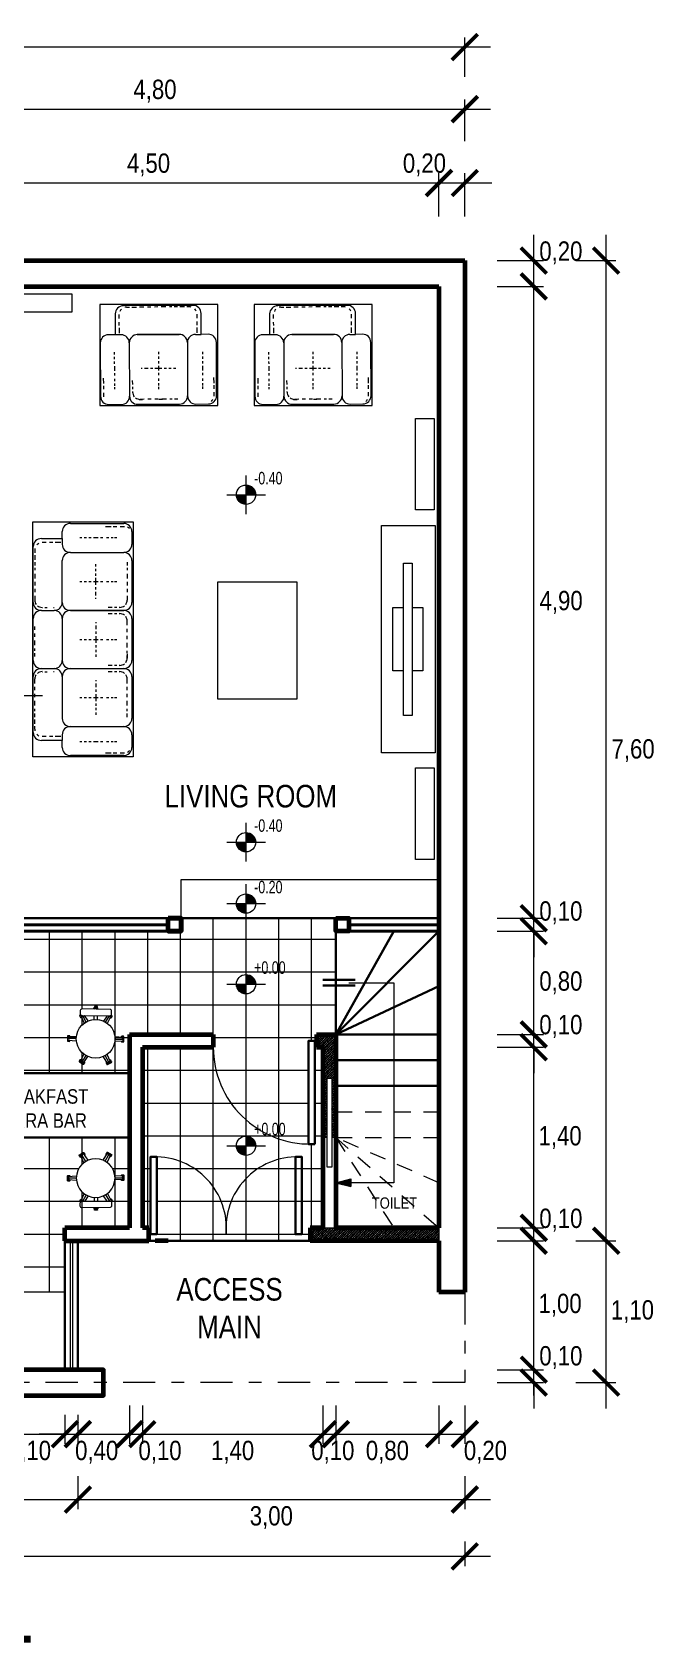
# Model space of a CAD drawing. Header units: millimetres. Extents: x 1119.4 to 1171.3, y 270.1 to 301.5.
# Drawn here: x 1128.98 to 1133.8, y 288.85 to 301.34 of the extents above; entities that cross this region are included whole.
import ezdxf

# ---------------------------------------------------------------- set-up
doc = ezdxf.new("R2010")
doc.units = ezdxf.units.MM
doc.linetypes.add('DASHDOT', pattern=[1, 0.5, -0.25, 0, -0.25])
doc.linetypes.add('TRAZOS2', pattern=[9.525, 6.35, -3.175])
for name, color, linetype, lineweight in [('005', 250, 'Continuous', 5), ('01', 146, 'Continuous', 9), ('02', 196, 'Continuous', 20), ('03', 116, 'Continuous', 30), ('04', 20, 'Continuous', 40), ('06', 192, 'Continuous', 60), ('baldosa', 156, 'Continuous', 9), ('cotas', 86, 'Continuous', 15), ('ejes', 252, 'DASHDOT', 15), ('Muebles_M_V_005', 169, 'Continuous', 5), ('Muebles_M_V_02', 108, 'Continuous', 20), ('seg', 251, 'TRAZOS2', 20)]:
    doc.layers.add(name, color=color, linetype=linetype, lineweight=lineweight)
doc.styles.get("Standard").update_dxf_attribs({"font": 'ARIALN.TTF'})

# ---------------------------------------------------------------- blocks, each defined once
blk = doc.blocks.new('sil')
at = {"layer": 'Muebles_M_V_02', "ltscale": 0.3}
for p, q in [((155.468, 140.651), (155.469, 140.704)), ((155.469, 140.716), (155.469, 140.718)), ((155.227, 140.506), (155.222, 140.506)), ((155.227, 140.502), (155.222, 140.502)), ((155.227, 140.519), (155.227, 140.488)), ((155.237, 140.519), (155.227, 140.519)), ((155.229, 140.517), (155.229, 140.49)), ((155.23, 140.517), (155.229, 140.491)), ((155.237, 140.517), (155.229, 140.517)), ((155.237, 140.517), (155.23, 140.517)), ((155.317, 140.516), (155.286, 140.516)), ((155.337, 140.577), (155.292, 140.605)), ((155.597, 140.574), (155.644, 140.601)), ((155.654, 140.606), (155.656, 140.608)), ((155.236, 140.488), (155.227, 140.488)), ((155.236, 140.49), (155.229, 140.491)), ((155.236, 140.49), (155.229, 140.49)), ((155.317, 140.49), (155.286, 140.49)), ((155.336, 140.427), (155.289, 140.401)), ((155.595, 140.424), (155.641, 140.397)), ((155.651, 140.391), (155.654, 140.39)), ((155.465, 140.351), (155.464, 140.298)), ((155.464, 140.286), (155.464, 140.283))]:
    blk.add_line(p, q, dxfattribs=at)
for points in [[(155.247, 140.382), (155.273, 140.382, 0.414214), (155.285, 140.394), (155.287, 140.612, 0.414214), (155.275, 140.624), (155.25, 140.624, 0.414214), (155.238, 140.613), (155.235, 140.395, 0.414214)], [(155.222, 140.495), (155.222, 140.512, 0.414214), (155.22, 140.515), (155.218, 140.515, 0.414214), (155.216, 140.513), (155.216, 140.495, 0.414214), (155.218, 140.492), (155.219, 140.492, 0.414214)]]:
    blk.add_lwpolyline(points, format="xyb", close=True, dxfattribs=at)
for points in [[(155.302, 140.614), (155.304, 140.617, 0.414214), (155.302, 140.623), (155.293, 140.629, 0.414214), (155.287, 140.627), (155.283, 140.621, 0.414214)], [(155.482, 140.7), (155.486, 140.7, 0.414214), (155.49, 140.704), (155.49, 140.715, 0.414214), (155.486, 140.72), (155.452, 140.72, 0.414214), (155.447, 140.716), (155.447, 140.704, 0.414214), (155.451, 140.7), (155.455, 140.7, 0.414214)], [(155.485, 140.65), (155.482, 140.714, 0.397024), (155.478, 140.718), (155.46, 140.719, 0.397024), (155.456, 140.715), (155.451, 140.65)], [(155.647, 140.587), (155.648, 140.584, 0.414214), (155.654, 140.582), (155.664, 140.587, 0.414214), (155.666, 140.593), (155.649, 140.623, 0.414214), (155.643, 140.625), (155.633, 140.619, 0.414214), (155.631, 140.613), (155.633, 140.61, 0.414214)], [(155.346, 140.592), (155.289, 140.621, 0.344108), (155.284, 140.62)], [(155.287, 140.589), (155.288, 140.591, 0.414214)], [(155.605, 140.559), (155.659, 140.594, 0.397024), (155.66, 140.6), (155.652, 140.615, 0.397024), (155.646, 140.617), (155.588, 140.589)], [(155.28, 140.385), (155.284, 140.379, 0.414214), (155.29, 140.377), (155.3, 140.383, 0.414214), (155.301, 140.388), (155.3, 140.391, 0.414214)], [(155.282, 140.386, 0.344108), (155.287, 140.385), (155.344, 140.413)], [(155.328, 140.442), (155.285, 140.415, 0.397024)], [(155.286, 140.415), (155.285, 140.417, 0.414214)], [(155.586, 140.41), (155.643, 140.381, 0.397024), (155.649, 140.382), (155.658, 140.398, 0.397024), (155.657, 140.403), (155.604, 140.439)], [(155.631, 140.388), (155.629, 140.385, 0.414214), (155.63, 140.379), (155.64, 140.373, 0.414214), (155.646, 140.375), (155.663, 140.404, 0.414214), (155.662, 140.41), (155.652, 140.416, 0.414214), (155.646, 140.414), (155.645, 140.411, 0.414214)], [(155.451, 140.302), (155.447, 140.302, 0.414214), (155.443, 140.298), (155.443, 140.286, 0.414214), (155.447, 140.282), (155.481, 140.282, 0.414214), (155.485, 140.286), (155.486, 140.297, 0.414214), (155.481, 140.302), (155.478, 140.302, 0.414214)], [(155.448, 140.352), (155.451, 140.288, 0.397024), (155.455, 140.284), (155.473, 140.283, 0.397024), (155.477, 140.287), (155.482, 140.351)]]:
    blk.add_lwpolyline(points, format="xyb", dxfattribs=at)
blk.add_lwpolyline([(155.287, 140.591), (155.329, 140.563)], dxfattribs=at)
for centre, radius in [((155.466, 140.501), 0.15), ((155.469, 140.71), 0.00573), ((155.469, 140.71), 0.00384), ((155.649, 140.603), 0.00573), ((155.649, 140.603), 0.00384), ((155.646, 140.394), 0.00573), ((155.646, 140.394), 0.00384), ((155.464, 140.292), 0.00573), ((155.464, 140.292), 0.00384)]:
    blk.add_circle(centre, radius, dxfattribs=at)
for centre, radius, start, end in [((155.287, 140.607), 0.00573, 274.9633, 84.3414), ((155.287, 140.607), 0.00384, 277.7472, 80.9609), ((155.284, 140.398), 0.00573, 274.3667, 83.7448), ((155.284, 140.398), 0.00384, 277.7472, 80.9609)]:
    blk.add_arc(centre, radius, start, end, dxfattribs=at)
blk = doc.blocks.new('NIVELES')
at = {"layer": 'cotas', "linetype": 'Continuous'}
for points in [[(136.904, 184.753), (136.829, 184.753), (136.835, 184.724), (136.851, 184.7), (136.875, 184.684), (136.904, 184.678)], [(136.904, 184.753), (136.979, 184.753), (136.973, 184.782), (136.957, 184.806), (136.932, 184.822), (136.904, 184.828)]]:
    blk.add_hatch(color=256, dxfattribs=at).paths.add_polyline_path(points, flags=0)
for p, q in [((136.904, 184.603), (136.904, 184.903)), ((136.754, 184.753), (137.054, 184.753))]:
    blk.add_line(p, q, dxfattribs=at)
blk.add_circle((136.904, 184.753), 0.075, dxfattribs=at)
blk = doc.blocks.new('_ArchTick')
at = {"color": 0, "linetype": 'ByBlock', "const_width": 0.15}
blk.add_lwpolyline([(-0.5, -0.5), (0.5, 0.5)], dxfattribs=at)

msp = doc.modelspace()

# ---------------------------------------------------------------- hatches: boundary and pattern name
at = {"layer": '005'}
h = msp.add_hatch(dxfattribs=at)
h.set_pattern_fill('ANSI33', color=256, scale=0.0025, style=0)
h.set_pattern_definition([(45, (1131.187768, 292.768354), (-0.01122532, 0.01122532), []), (45, (1131.198993, 292.768354), (-0.01122532, 0.01122532), [0.0079375, -0.00396875])])
h.paths.add_polyline_path([(1131.238, 292.768), (1131.27, 292.768), (1131.27, 293.228), (1131.307, 293.228), (1131.307, 292.768), (1131.338, 292.768), (1131.338, 293.568), (1131.238, 293.568), (1131.188, 293.568), (1131.188, 293.468), (1131.238, 293.468)])
h = msp.add_hatch(dxfattribs=at)
h.set_pattern_fill('ANSI33', color=256, scale=0.0025, style=0)
h.set_pattern_definition([(45, (1053.279086, 212.651806), (-0.0112253202, 0.0112253202), []), (45, (1053.290311, 212.651806), (-0.0112253202, 0.0112253202), [0.0079375, -0.00396875])])
h.paths.add_polyline_path([(1131.338, 292.068), (1131.238, 292.068), (1131.138, 292.068), (1131.138, 291.968), (1132.138, 291.968), (1132.138, 292.068)])
at = {"layer": 'baldosa'}
h = msp.add_hatch(color=256, dxfattribs=at)
h.paths.add_polyline_path([(1131.455, 292.418), (1131.455, 292.448), (1131.338, 292.418)])
h.paths.add_polyline_path([(1131.338, 292.418), (1131.455, 292.389), (1131.455, 292.418)])

# ---------------------------------------------------------------- linework, layer by layer
at = {"layer": '005'}
for p, q in [((1131.238, 292.068), (1131.338, 292.068)), ((1132.138, 292.068), (1132.138, 291.968))]:
    msp.add_line(p, q, dxfattribs=at)
at = {"layer": '01'}
for p, q in [((1129.278, 291.968), (1129.278, 290.968)), ((1129.298, 290.968), (1129.298, 291.968))]:
    msp.add_line(p, q, dxfattribs=at)
for centre, radius, start, end in [((1131.138, 293.468), 0.75, 179.992, 270.955), ((1129.938, 292.066), 0.552, 355.0074, 91.2973), ((1131.038, 292.066), 0.552, 88.7027, 184.9926)]:
    msp.add_arc(centre, radius, start, end, dxfattribs=at)
at = {"layer": '02'}
for p, q in [((1130.138, 294.468), (1130.138, 294.768)), ((1130.15, 294.768), (1132.138, 294.768)), ((1131.27, 292.768), (1131.238, 292.768)), ((1131.338, 292.768), (1131.307, 292.768))]:
    msp.add_line(p, q, dxfattribs=at)
for points in [[(1128.581, 299.311), (1129.291, 299.311), (1129.291, 299.168), (1128.581, 299.168)], [(1131.956, 297.635), (1131.956, 298.345), (1132.1, 298.345), (1132.1, 297.635)], [(1131.956, 294.924), (1131.956, 295.634), (1132.1, 295.634), (1132.1, 294.924)], [(1130.138, 294.768), (1132.138, 294.768), (1132.138, 294.468), (1130.138, 294.468)], [(1131.27, 293.228), (1131.307, 293.228), (1131.307, 292.539), (1131.27, 292.539)]]:
    msp.add_lwpolyline(points, close=True, dxfattribs=at)
at = {"layer": '03'}
for p, q in [((1126.436, 294.468), (1132.138, 294.468)), ((1131.338, 293.568), (1131.338, 294.368)), ((1131.338, 293.568), (1131.788, 294.368)), ((1131.338, 293.568), (1132.138, 294.368)), ((1131.237, 293.991), (1131.487, 293.991)), ((1131.237, 293.946), (1131.487, 293.946)), ((1132.138, 293.943), (1131.338, 293.568)), ((1131.338, 293.568), (1132.138, 293.568)), ((1131.338, 293.368), (1132.138, 293.368)), ((1128.038, 293.268), (1129.738, 293.268)), ((1131.338, 293.168), (1132.138, 293.168)), ((1128.038, 292.768), (1129.738, 292.768)), ((1129.238, 291.968), (1129.238, 290.968)), ((1129.338, 290.968), (1129.338, 291.968)), ((1129.888, 291.968), (1131.138, 291.968))]:
    msp.add_line(p, q, dxfattribs=at)
for points in [[(1131.175, 292.718), (1131.125, 292.718), (1131.125, 293.518), (1131.175, 293.518)], [(1129.9, 292.018), (1129.95, 292.018), (1129.95, 292.618), (1129.9, 292.618)], [(1131.075, 292.018), (1131.025, 292.018), (1131.025, 292.618), (1131.075, 292.618)]]:
    msp.add_lwpolyline(points, close=True, dxfattribs=at)
at = {"layer": '04'}
for p, q in [((1130.038, 294.418), (1128.863, 294.418)), ((1130.038, 294.368), (1128.863, 294.368)), ((1131.438, 294.418), (1132.138, 294.418)), ((1131.438, 294.368), (1132.138, 294.368))]:
    msp.add_line(p, q, dxfattribs=at)
at = {"layer": '06'}
for p, q in [((1126.336, 299.568), (1132.338, 299.568)), ((1132.338, 299.568), (1132.338, 291.568)), ((1127.634, 299.368), (1132.138, 299.368)), ((1132.138, 299.368), (1132.138, 292.068)), ((1130.038, 294.368), (1130.038, 294.468)), ((1130.138, 294.468), (1130.038, 294.468)), ((1130.038, 294.368), (1130.138, 294.368)), ((1130.138, 294.368), (1130.138, 294.468)), ((1129.738, 293.568), (1130.388, 293.568)), ((1129.738, 293.568), (1129.738, 292.068)), ((1130.388, 293.568), (1130.388, 293.468)), ((1131.188, 293.568), (1131.188, 293.468)), ((1131.188, 293.568), (1131.238, 293.568)), ((1131.238, 293.568), (1131.338, 293.568)), ((1131.338, 293.568), (1131.338, 292.068)), ((1129.838, 293.468), (1130.388, 293.468)), ((1129.838, 293.468), (1129.838, 292.068)), ((1131.188, 293.468), (1131.238, 293.468)), ((1131.238, 293.468), (1131.238, 292.068)), ((1132.138, 293.368), (1132.138, 292.068)), ((1129.738, 292.068), (1129.238, 292.068)), ((1129.238, 291.968), (1129.238, 292.068)), ((1129.888, 292.068), (1129.838, 292.068)), ((1129.888, 292.068), (1129.838, 292.068)), ((1129.888, 291.968), (1129.888, 292.068)), ((1131.238, 292.068), (1131.138, 292.068)), ((1131.138, 292.068), (1131.238, 292.068)), ((1131.138, 292.068), (1131.138, 291.968)), ((1132.138, 292.068), (1131.338, 292.068)), ((1131.338, 292.068), (1132.138, 292.068)), ((1129.238, 291.968), (1129.888, 291.968)), ((1130.038, 291.968), (1129.938, 291.968)), ((1132.138, 291.968), (1131.138, 291.968)), ((1132.138, 291.968), (1131.138, 291.968)), ((1132.138, 291.968), (1132.138, 291.568)), ((1132.138, 291.968), (1132.138, 291.568)), ((1132.338, 291.568), (1132.138, 291.568))]:
    msp.add_line(p, q, dxfattribs=at)
for points in [[(1130.038, 294.468), (1130.138, 294.468), (1130.138, 294.368), (1130.038, 294.368)], [(1131.338, 294.468), (1131.438, 294.468), (1131.438, 294.368), (1131.338, 294.368)]]:
    msp.add_lwpolyline(points, close=True, dxfattribs=at)
msp.add_lwpolyline([(1123.938, 290.968), (1123.538, 290.968), (1123.538, 290.768), (1129.538, 290.768), (1129.538, 290.968), (1126.638, 290.968)], dxfattribs=at)
at = {"layer": 'baldosa'}
for p, q in [((1129.118, 293.268), (1129.118, 294.368)), ((1129.372, 293.764), (1129.372, 294.368)), ((1129.626, 293.268), (1129.626, 294.368)), ((1129.88, 293.568), (1129.88, 294.368)), ((1130.134, 293.568), (1130.134, 294.368)), ((1130.388, 293.568), (1130.388, 294.468)), ((1130.642, 293.331), (1130.642, 294.468)), ((1130.896, 293.405), (1130.896, 294.468)), ((1131.15, 293.551), (1131.15, 294.468)), ((1124.938, 294.306), (1131.338, 294.306)), ((1125.444, 294.052), (1131.338, 294.052)), ((1125.224, 293.798), (1131.338, 293.798)), ((1129.372, 293.641), (1129.372, 293.715)), ((1128.857, 293.544), (1129.327, 293.544)), ((1129.626, 293.544), (1129.738, 293.544)), ((1130.388, 293.544), (1131.188, 293.544)), ((1131.15, 293.518), (1131.15, 293.551)), ((1129.372, 293.268), (1129.372, 293.426)), ((1129.88, 292.068), (1129.88, 293.468)), ((1130.134, 291.968), (1130.134, 293.468)), ((1130.388, 292.581), (1130.388, 293.468)), ((1130.896, 292.455), (1130.896, 293.405)), ((1127.388, 293.29), (1129.738, 293.29)), ((1129.838, 293.29), (1130.667, 293.29)), ((1130.642, 292.381), (1130.642, 293.331)), ((1130.667, 293.29), (1130.808, 293.29)), ((1130.808, 293.29), (1131.125, 293.29)), ((1131.175, 293.29), (1131.225, 293.29)), ((1131.175, 293.29), (1131.238, 293.29)), ((1129.838, 293.036), (1130.736, 293.036)), ((1130.739, 293.036), (1131.125, 293.036)), ((1131.175, 293.036), (1131.225, 293.036)), ((1131.175, 293.036), (1131.238, 293.036)), ((1129.118, 291.568), (1129.118, 292.768)), ((1129.372, 292.562), (1129.372, 292.768)), ((1129.626, 292.068), (1129.626, 292.768)), ((1129.838, 292.782), (1131.125, 292.782)), ((1131.175, 292.782), (1131.225, 292.782)), ((1131.175, 292.782), (1131.238, 292.782)), ((1131.15, 292.601), (1131.15, 292.718)), ((1128.838, 292.528), (1129.346, 292.528)), ((1129.606, 292.528), (1129.738, 292.528)), ((1129.838, 292.528), (1129.9, 292.528)), ((1129.95, 292.528), (1130.49, 292.528)), ((1130.388, 291.968), (1130.388, 292.581)), ((1130.49, 292.528), (1130.986, 292.528)), ((1130.986, 292.528), (1131.225, 292.528)), ((1131.15, 292.068), (1131.15, 292.601)), ((1130.642, 291.968), (1130.642, 292.381)), ((1130.896, 291.968), (1130.896, 292.455)), ((1131.338, 292.418), (1131.455, 292.448)), ((1131.338, 292.418), (1131.455, 292.389)), ((1131.455, 292.448), (1131.455, 292.389)), ((1126.638, 292.274), (1129.738, 292.274)), ((1129.372, 292.068), (1129.372, 292.346)), ((1129.838, 292.274), (1129.9, 292.274)), ((1129.95, 292.274), (1130.699, 292.274)), ((1130.699, 292.274), (1130.776, 292.274)), ((1130.776, 292.274), (1131.225, 292.274)), ((1126.638, 292.02), (1129.238, 292.02)), ((1129.888, 292.02), (1129.9, 292.02)), ((1129.95, 292.02), (1130.738, 292.02)), ((1130.738, 292.02), (1131.138, 292.02)), ((1131.075, 292.02), (1131.088, 292.02)), ((1126.638, 291.766), (1129.238, 291.766))]:
    msp.add_line(p, q, dxfattribs=at)
msp.add_lwpolyline([(1131.438, 293.968), (1131.788, 293.968), (1131.788, 292.418), (1131.438, 292.418)], dxfattribs=at)
at = {"layer": 'cotas'}
for p, q in [((1132.338, 300.992), (1132.338, 301.299)), ((1132.538, 301.224), (1123.738, 301.224)), ((1127.334, 300.742), (1132.538, 300.742)), ((1132.338, 300.495), (1132.338, 300.817)), ((1132.138, 299.91), (1132.138, 300.245)), ((1132.138, 299.91), (1132.138, 300.245)), ((1132.338, 299.91), (1132.338, 300.245)), ((1127.434, 300.17), (1132.548, 300.17)), ((1132.873, 299.568), (1132.873, 299.768)), ((1133.434, 291.768), (1133.434, 299.768)), ((1132.588, 299.568), (1132.948, 299.568)), ((1132.873, 299.168), (1132.873, 299.568)), ((1132.873, 294.268), (1132.873, 299.568)), ((1133.198, 299.568), (1133.509, 299.568)), ((1132.588, 299.368), (1132.948, 299.368)), ((1132.588, 299.368), (1132.948, 299.368)), ((1126.236, 296.195), (1129.063, 296.195)), ((1132.873, 294.468), (1132.873, 294.868)), ((1132.873, 293.368), (1132.873, 294.568)), ((1132.588, 294.468), (1132.948, 294.468)), ((1132.588, 294.468), (1132.948, 294.468)), ((1132.588, 294.368), (1132.948, 294.368)), ((1132.588, 294.368), (1132.948, 294.368)), ((1132.873, 294.368), (1132.873, 294.468)), ((1132.873, 294.368), (1132.873, 294.168)), ((1132.873, 293.568), (1132.873, 293.968)), ((1132.873, 291.868), (1132.873, 293.668)), ((1132.588, 293.568), (1132.948, 293.568)), ((1132.588, 293.568), (1132.948, 293.568)), ((1132.873, 293.468), (1132.873, 293.568)), ((1132.588, 293.468), (1132.948, 293.468)), ((1132.588, 293.468), (1132.948, 293.468)), ((1132.873, 293.468), (1132.873, 293.268)), ((1132.873, 292.068), (1132.873, 292.268)), ((1132.873, 290.768), (1132.873, 292.168)), ((1133.434, 290.668), (1133.434, 292.168)), ((1132.588, 292.068), (1132.948, 292.068)), ((1132.588, 292.068), (1132.948, 292.068)), ((1132.873, 291.768), (1132.873, 292.068)), ((1132.588, 291.968), (1132.948, 291.968)), ((1132.588, 291.968), (1132.948, 291.968)), ((1133.198, 291.968), (1133.509, 291.968)), ((1133.198, 291.968), (1133.509, 291.968)), ((1132.873, 290.968), (1132.873, 291.368)), ((1132.588, 290.968), (1132.948, 290.968)), ((1132.588, 290.968), (1132.948, 290.968)), ((1132.588, 290.868), (1132.948, 290.868)), ((1132.873, 290.868), (1132.873, 290.968)), ((1132.873, 290.868), (1132.873, 290.668)), ((1133.198, 290.868), (1133.509, 290.868)), ((1129.238, 290.618), (1129.238, 290.393)), ((1129.238, 290.618), (1129.238, 290.393)), ((1129.338, 290.618), (1129.338, 290.393)), ((1129.338, 290.618), (1129.338, 290.393)), ((1129.738, 290.691), (1129.738, 290.393)), ((1129.738, 290.691), (1129.738, 290.393)), ((1129.838, 290.691), (1129.838, 290.393)), ((1129.838, 290.691), (1129.838, 290.393)), ((1131.238, 290.691), (1131.238, 290.393)), ((1131.238, 290.691), (1131.238, 290.393)), ((1131.338, 290.691), (1131.338, 290.393)), ((1131.338, 290.691), (1131.338, 290.393)), ((1132.138, 290.691), (1132.138, 290.393)), ((1132.138, 290.691), (1132.138, 290.393)), ((1132.338, 290.691), (1132.338, 290.393)), ((1126.438, 290.468), (1129.438, 290.468)), ((1129.238, 290.468), (1129.038, 290.468)), ((1129.138, 290.468), (1129.738, 290.468)), ((1129.238, 290.468), (1129.338, 290.468)), ((1129.338, 290.468), (1130.157, 290.468)), ((1129.538, 290.468), (1129.838, 290.468)), ((1129.638, 290.468), (1131.438, 290.468)), ((1129.738, 290.468), (1130.357, 290.468)), ((1129.838, 290.468), (1130.457, 290.468)), ((1131.038, 290.468), (1131.338, 290.468)), ((1131.138, 290.468), (1132.338, 290.468)), ((1131.338, 290.468), (1131.957, 290.468)), ((1131.938, 290.468), (1132.338, 290.468)), ((1129.338, 290.143), (1129.338, 289.886)), ((1129.338, 290.143), (1129.338, 289.886)), ((1132.338, 290.143), (1132.338, 289.886)), ((1123.738, 289.961), (1129.538, 289.961)), ((1129.138, 289.961), (1132.538, 289.961)), ((1132.338, 289.636), (1132.338, 289.445)), ((1132.538, 289.52), (1119.788, 289.52))]:
    msp.add_line(p, q, dxfattribs=at)
at = {"layer": 'cotas', "const_width": 0.0554}
msp.add_lwpolyline([(1124.403, 288.878), (1128.973, 288.878)], dxfattribs=at)
at = {"layer": 'ejes', "ltscale": 0.5}
for p, q in [((1132.338, 291.568), (1132.338, 290.868)), ((1132.338, 290.868), (1119.988, 290.868))]:
    msp.add_line(p, q, dxfattribs=at)
at = {"layer": 'Muebles_M_V_005'}
for p, q in [((1129.628, 299.155), (1129.628, 298.993)), ((1129.659, 299.119), (1129.659, 299.15)), ((1130.122, 299.221), (1129.69, 299.218)), ((1129.716, 299.207), (1129.738, 299.207)), ((1129.756, 299.208), (1129.792, 299.208)), ((1130.23, 299.221), (1129.798, 299.219)), ((1129.85, 299.208), (1129.816, 299.208)), ((1129.904, 299.208), (1129.877, 299.208)), ((1129.958, 299.209), (1129.931, 299.208)), ((1130.021, 299.209), (1129.985, 299.209)), ((1130.066, 299.209), (1130.048, 299.209)), ((1130.111, 299.209), (1130.084, 299.209)), ((1130.165, 299.21), (1130.129, 299.209)), ((1130.205, 299.21), (1130.183, 299.21)), ((1130.262, 299.122), (1130.262, 299.153)), ((1130.294, 298.996), (1130.294, 299.158)), ((1130.825, 299.155), (1130.825, 298.993)), ((1130.856, 299.119), (1130.856, 299.15)), ((1131.319, 299.221), (1130.887, 299.218)), ((1130.913, 299.207), (1130.935, 299.207)), ((1130.953, 299.208), (1130.989, 299.208)), ((1131.427, 299.221), (1130.995, 299.219)), ((1131.047, 299.208), (1131.013, 299.208)), ((1131.101, 299.208), (1131.074, 299.208)), ((1131.155, 299.209), (1131.128, 299.208)), ((1131.218, 299.209), (1131.182, 299.209)), ((1131.263, 299.209), (1131.245, 299.209)), ((1131.308, 299.209), (1131.281, 299.209)), ((1131.362, 299.21), (1131.326, 299.209)), ((1131.402, 299.21), (1131.38, 299.21)), ((1131.459, 299.122), (1131.459, 299.153)), ((1131.491, 298.996), (1131.491, 299.158)), ((1129.628, 298.993), (1129.574, 298.993)), ((1129.673, 298.993), (1129.628, 298.993)), ((1129.659, 299.065), (1129.659, 299.092)), ((1129.66, 299.005), (1129.66, 299.047)), ((1129.799, 298.994), (1130.123, 298.996)), ((1130.123, 298.996), (1129.799, 298.994)), ((1130.249, 298.996), (1130.294, 298.996)), ((1130.262, 299.068), (1130.262, 299.095)), ((1130.263, 299.007), (1130.263, 299.05)), ((1130.348, 298.997), (1130.294, 298.996)), ((1130.825, 298.993), (1130.771, 298.993)), ((1130.87, 298.993), (1130.825, 298.993)), ((1130.857, 299.065), (1130.856, 299.092)), ((1130.857, 299.005), (1130.857, 299.047)), ((1130.996, 298.994), (1131.32, 298.996)), ((1131.32, 298.996), (1130.996, 298.994)), ((1131.446, 298.996), (1131.491, 298.996)), ((1131.46, 299.068), (1131.459, 299.095)), ((1131.46, 299.007), (1131.46, 299.05)), ((1131.545, 298.997), (1131.491, 298.996)), ((1129.512, 298.93), (1129.514, 298.516)), ((1129.62, 298.858), (1129.62, 298.84)), ((1129.737, 298.931), (1129.739, 298.517)), ((1129.962, 298.86), (1129.962, 298.842)), ((1130.187, 298.933), (1130.189, 298.519)), ((1130.304, 298.861), (1130.304, 298.843)), ((1130.414, 298.52), (1130.412, 298.934)), ((1130.709, 298.93), (1130.711, 298.516)), ((1130.817, 298.858), (1130.817, 298.84)), ((1130.934, 298.931), (1130.936, 298.517)), ((1131.159, 298.86), (1131.159, 298.842)), ((1131.384, 298.933), (1131.386, 298.519)), ((1131.501, 298.861), (1131.501, 298.843)), ((1131.611, 298.52), (1131.609, 298.934)), ((1129.62, 298.822), (1129.62, 298.804)), ((1129.62, 298.786), (1129.62, 298.768)), ((1129.621, 298.75), (1129.621, 298.714)), ((1129.828, 298.733), (1129.837, 298.733)), ((1129.855, 298.733), (1129.882, 298.733)), ((1129.9, 298.733), (1129.918, 298.734)), ((1129.936, 298.734), (1129.99, 298.734)), ((1129.962, 298.824), (1129.962, 298.806)), ((1129.962, 298.788), (1129.962, 298.77)), ((1129.963, 298.752), (1129.963, 298.716)), ((1130.008, 298.734), (1130.026, 298.734)), ((1130.044, 298.734), (1130.062, 298.734)), ((1130.08, 298.734), (1130.098, 298.734)), ((1130.304, 298.825), (1130.304, 298.807)), ((1130.304, 298.789), (1130.304, 298.771)), ((1130.305, 298.753), (1130.305, 298.717)), ((1130.817, 298.822), (1130.817, 298.804)), ((1130.817, 298.786), (1130.818, 298.768)), ((1130.818, 298.75), (1130.818, 298.714)), ((1131.025, 298.733), (1131.034, 298.733)), ((1131.052, 298.733), (1131.079, 298.733)), ((1131.097, 298.733), (1131.115, 298.734)), ((1131.133, 298.734), (1131.187, 298.734)), ((1131.159, 298.824), (1131.159, 298.806)), ((1131.159, 298.788), (1131.16, 298.77)), ((1131.16, 298.752), (1131.16, 298.716)), ((1131.205, 298.734), (1131.223, 298.734)), ((1131.241, 298.734), (1131.259, 298.734)), ((1131.277, 298.734), (1131.295, 298.734)), ((1131.501, 298.825), (1131.501, 298.807)), ((1131.501, 298.789), (1131.502, 298.771)), ((1131.502, 298.753), (1131.502, 298.717)), ((1129.535, 298.657), (1129.536, 298.615)), ((1129.621, 298.696), (1129.621, 298.678)), ((1129.621, 298.651), (1129.621, 298.633)), ((1129.621, 298.615), (1129.621, 298.597)), ((1129.763, 298.607), (1129.762, 298.638)), ((1129.963, 298.698), (1129.963, 298.68)), ((1129.963, 298.653), (1129.963, 298.635)), ((1129.963, 298.617), (1129.963, 298.599)), ((1130.305, 298.699), (1130.305, 298.681)), ((1130.305, 298.654), (1130.305, 298.636)), ((1130.305, 298.618), (1130.305, 298.6)), ((1130.39, 298.662), (1130.391, 298.619)), ((1130.733, 298.657), (1130.733, 298.615)), ((1130.818, 298.696), (1130.818, 298.678)), ((1130.818, 298.651), (1130.818, 298.633)), ((1130.818, 298.615), (1130.818, 298.597)), ((1130.96, 298.607), (1130.959, 298.638)), ((1131.16, 298.698), (1131.16, 298.68)), ((1131.16, 298.653), (1131.16, 298.635)), ((1131.16, 298.617), (1131.16, 298.599)), ((1131.502, 298.699), (1131.502, 298.681)), ((1131.502, 298.654), (1131.502, 298.636)), ((1131.502, 298.618), (1131.502, 298.6)), ((1131.588, 298.662), (1131.588, 298.619)), ((1129.536, 298.597), (1129.536, 298.57)), ((1129.536, 298.543), (1129.536, 298.512)), ((1129.621, 298.588), (1129.621, 298.57)), ((1129.763, 298.571), (1129.763, 298.589)), ((1129.763, 298.549), (1129.763, 298.553)), ((1129.813, 298.492), (1129.84, 298.492)), ((1129.853, 298.493), (1129.82, 298.492)), ((1129.907, 298.493), (1129.88, 298.493)), ((1129.961, 298.493), (1129.934, 298.493)), ((1129.963, 298.59), (1129.963, 298.572)), ((1129.966, 298.493), (1129.993, 298.493)), ((1130.024, 298.493), (1129.988, 298.493)), ((1130.069, 298.494), (1130.051, 298.493)), ((1130.114, 298.494), (1130.087, 298.494)), ((1130.305, 298.591), (1130.305, 298.573)), ((1130.391, 298.601), (1130.391, 298.574)), ((1130.391, 298.547), (1130.391, 298.516)), ((1130.733, 298.597), (1130.733, 298.57)), ((1130.733, 298.543), (1130.733, 298.512)), ((1130.818, 298.588), (1130.818, 298.57)), ((1130.96, 298.571), (1130.96, 298.589)), ((1130.96, 298.549), (1130.96, 298.553)), ((1131.011, 298.492), (1131.038, 298.492)), ((1131.05, 298.493), (1131.017, 298.492)), ((1131.104, 298.493), (1131.077, 298.493)), ((1131.158, 298.493), (1131.131, 298.493)), ((1131.16, 298.59), (1131.16, 298.572)), ((1131.164, 298.493), (1131.191, 298.493)), ((1131.221, 298.493), (1131.185, 298.493)), ((1131.266, 298.494), (1131.248, 298.493)), ((1131.311, 298.494), (1131.284, 298.494)), ((1131.502, 298.591), (1131.502, 298.573)), ((1131.588, 298.601), (1131.588, 298.574)), ((1131.588, 298.547), (1131.588, 298.516)), ((1129.577, 298.453), (1129.676, 298.453)), ((1129.802, 298.454), (1130.126, 298.456)), ((1130.252, 298.456), (1130.351, 298.457)), ((1130.774, 298.453), (1130.873, 298.453)), ((1130.999, 298.454), (1131.323, 298.456)), ((1131.449, 298.456), (1131.548, 298.457)), ((1129.28, 297.53), (1129.694, 297.53)), ((1129.553, 297.507), (1129.595, 297.507)), ((1129.613, 297.507), (1129.64, 297.507)), ((1129.667, 297.507), (1129.699, 297.507)), ((1129.055, 297.413), (1129.217, 297.413)), ((1129.091, 297.381), (1129.06, 297.381)), ((1129.145, 297.381), (1129.118, 297.381)), ((1129.206, 297.381), (1129.163, 297.381)), ((1129.217, 297.413), (1129.217, 297.467)), ((1129.217, 297.413), (1129.217, 297.368)), ((1129.352, 297.422), (1129.37, 297.422)), ((1129.388, 297.422), (1129.406, 297.422)), ((1129.424, 297.422), (1129.442, 297.422)), ((1129.46, 297.422), (1129.496, 297.422)), ((1129.514, 297.422), (1129.532, 297.422)), ((1129.559, 297.422), (1129.577, 297.422)), ((1129.595, 297.422), (1129.613, 297.422)), ((1129.622, 297.422), (1129.64, 297.422)), ((1129.757, 297.467), (1129.757, 297.368)), ((1128.992, 296.918), (1128.992, 297.35)), ((1129.004, 297.324), (1129.004, 297.302)), ((1129.004, 297.284), (1129.004, 297.248)), ((1129.217, 296.918), (1129.217, 297.242)), ((1129.217, 296.918), (1129.217, 297.242)), ((1129.28, 297.305), (1129.694, 297.305)), ((1129.28, 297.305), (1129.694, 297.305)), ((1129.757, 297.242), (1129.757, 296.918)), ((1129.757, 297.242), (1129.757, 296.918)), ((1129.004, 297.23), (1129.004, 297.203)), ((1129.004, 297.185), (1129.004, 297.167)), ((1129.004, 297.14), (1129.004, 297.104)), ((1129.478, 297.197), (1129.478, 297.215)), ((1129.478, 297.197), (1129.478, 297.215)), ((1129.478, 297.161), (1129.478, 297.179)), ((1129.478, 297.161), (1129.478, 297.179)), ((1129.478, 297.125), (1129.478, 297.143)), ((1129.478, 297.125), (1129.478, 297.143)), ((1129.478, 297.053), (1129.478, 297.107)), ((1129.478, 297.053), (1129.478, 297.107)), ((1129.719, 297.23), (1129.719, 297.203)), ((1129.719, 297.23), (1129.719, 297.203)), ((1129.719, 297.185), (1129.719, 297.167)), ((1129.719, 297.185), (1129.719, 297.167)), ((1129.719, 297.14), (1129.719, 297.104)), ((1129.719, 297.14), (1129.719, 297.104)), ((1129.004, 297.077), (1129.004, 297.05)), ((1129.004, 297.023), (1129.004, 296.996)), ((1129.352, 297.08), (1129.37, 297.08)), ((1129.352, 297.08), (1129.37, 297.08)), ((1129.388, 297.08), (1129.406, 297.08)), ((1129.388, 297.08), (1129.406, 297.08)), ((1129.424, 297.08), (1129.442, 297.08)), ((1129.424, 297.08), (1129.442, 297.08)), ((1129.46, 297.08), (1129.496, 297.08)), ((1129.46, 297.08), (1129.496, 297.08)), ((1129.478, 297.017), (1129.478, 297.035)), ((1129.478, 297.017), (1129.478, 297.035)), ((1129.478, 296.972), (1129.478, 296.999)), ((1129.478, 296.972), (1129.478, 296.999)), ((1129.514, 297.08), (1129.532, 297.08)), ((1129.514, 297.08), (1129.532, 297.08)), ((1129.559, 297.08), (1129.577, 297.08)), ((1129.559, 297.08), (1129.577, 297.08)), ((1129.595, 297.08), (1129.613, 297.08)), ((1129.595, 297.08), (1129.613, 297.08)), ((1129.622, 297.08), (1129.64, 297.08)), ((1129.622, 297.08), (1129.64, 297.08)), ((1129.719, 297.077), (1129.719, 297.05)), ((1129.719, 297.077), (1129.719, 297.05)), ((1129.719, 297.023), (1129.719, 296.996)), ((1129.719, 297.023), (1129.719, 296.996)), ((1129.004, 296.969), (1129.004, 296.936)), ((1129.06, 296.879), (1129.064, 296.879)), ((1129.082, 296.879), (1129.1, 296.879)), ((1129.478, 296.945), (1129.478, 296.954)), ((1129.478, 296.945), (1129.478, 296.954)), ((1129.604, 296.879), (1129.573, 296.879)), ((1129.604, 296.879), (1129.573, 296.879)), ((1129.64, 296.879), (1129.622, 296.879)), ((1129.64, 296.879), (1129.622, 296.879)), ((1129.663, 296.879), (1129.658, 296.879)), ((1129.663, 296.879), (1129.658, 296.879)), ((1129.719, 296.969), (1129.719, 296.936)), ((1129.719, 296.969), (1129.719, 296.936)), ((1128.992, 296.468), (1128.992, 296.792)), ((1129.004, 296.704), (1129.004, 296.731)), ((1129.055, 296.855), (1129.154, 296.855)), ((1129.055, 296.855), (1129.154, 296.855)), ((1129.055, 296.855), (1129.154, 296.855)), ((1129.055, 296.855), (1129.154, 296.855)), ((1129.055, 296.855), (1129.154, 296.855)), ((1129.055, 296.855), (1129.154, 296.855)), ((1129.217, 296.792), (1129.217, 296.468)), ((1129.694, 296.855), (1129.28, 296.855)), ((1129.694, 296.855), (1129.28, 296.855)), ((1129.28, 296.855), (1129.694, 296.855)), ((1129.28, 296.855), (1129.694, 296.855)), ((1129.478, 296.765), (1129.478, 296.756)), ((1129.478, 296.738), (1129.478, 296.711)), ((1129.604, 296.83), (1129.573, 296.83)), ((1129.64, 296.83), (1129.622, 296.83)), ((1129.663, 296.83), (1129.658, 296.83)), ((1129.719, 296.74), (1129.719, 296.774)), ((1129.757, 296.792), (1129.757, 296.468)), ((1129.004, 296.65), (1129.004, 296.677)), ((1129.004, 296.587), (1129.004, 296.623)), ((1129.352, 296.63), (1129.37, 296.63)), ((1129.388, 296.63), (1129.406, 296.63)), ((1129.424, 296.63), (1129.442, 296.63)), ((1129.46, 296.63), (1129.496, 296.63)), ((1129.478, 296.693), (1129.478, 296.675)), ((1129.478, 296.657), (1129.478, 296.603)), ((1129.514, 296.63), (1129.532, 296.63)), ((1129.559, 296.63), (1129.577, 296.63)), ((1129.595, 296.63), (1129.613, 296.63)), ((1129.622, 296.63), (1129.64, 296.63)), ((1129.719, 296.686), (1129.719, 296.713)), ((1129.719, 296.632), (1129.719, 296.659)), ((1129.004, 296.542), (1129.004, 296.56)), ((1129.004, 296.497), (1129.004, 296.524)), ((1129.478, 296.585), (1129.478, 296.567)), ((1129.478, 296.549), (1129.478, 296.531)), ((1129.478, 296.513), (1129.478, 296.495)), ((1129.719, 296.569), (1129.719, 296.605)), ((1129.719, 296.524), (1129.719, 296.542)), ((1129.719, 296.519), (1129.719, 296.486)), ((1129.719, 296.479), (1129.719, 296.506)), ((1129.055, 296.405), (1129.154, 296.405)), ((1129.055, 296.405), (1129.154, 296.405)), ((1129.055, 296.405), (1129.154, 296.405)), ((1129.055, 296.405), (1129.154, 296.405)), ((1129.06, 296.38), (1129.064, 296.38)), ((1129.082, 296.38), (1129.1, 296.38)), ((1129.28, 296.405), (1129.694, 296.405)), ((1129.28, 296.405), (1129.694, 296.405)), ((1129.604, 296.429), (1129.573, 296.429)), ((1129.604, 296.38), (1129.573, 296.38)), ((1129.64, 296.429), (1129.622, 296.429)), ((1129.64, 296.38), (1129.622, 296.38)), ((1129.663, 296.429), (1129.658, 296.429)), ((1129.663, 296.38), (1129.658, 296.38)), ((1128.992, 295.91), (1128.992, 296.342)), ((1129.004, 296.29), (1129.004, 296.324)), ((1129.004, 296.236), (1129.004, 296.263)), ((1129.217, 296.342), (1129.217, 296.018)), ((1129.478, 296.315), (1129.478, 296.306)), ((1129.478, 296.288), (1129.478, 296.261)), ((1129.478, 296.243), (1129.478, 296.225)), ((1129.719, 296.29), (1129.719, 296.324)), ((1129.719, 296.236), (1129.719, 296.263)), ((1129.757, 296.342), (1129.757, 296.018)), ((1129.004, 296.182), (1129.004, 296.209)), ((1129.004, 296.119), (1129.004, 296.155)), ((1129.352, 296.18), (1129.37, 296.18)), ((1129.388, 296.18), (1129.406, 296.18)), ((1129.424, 296.18), (1129.442, 296.18)), ((1129.46, 296.18), (1129.496, 296.18)), ((1129.478, 296.207), (1129.478, 296.153)), ((1129.478, 296.135), (1129.478, 296.117)), ((1129.514, 296.18), (1129.532, 296.18)), ((1129.559, 296.18), (1129.577, 296.18)), ((1129.595, 296.18), (1129.613, 296.18)), ((1129.622, 296.18), (1129.64, 296.18)), ((1129.719, 296.182), (1129.719, 296.209)), ((1129.719, 296.119), (1129.719, 296.155)), ((1129.004, 296.074), (1129.004, 296.092)), ((1129.004, 296.029), (1129.004, 296.056)), ((1129.004, 295.975), (1129.004, 296.011)), ((1129.478, 296.099), (1129.478, 296.081)), ((1129.478, 296.063), (1129.478, 296.045)), ((1129.719, 296.074), (1129.719, 296.092)), ((1129.719, 296.029), (1129.719, 296.056)), ((1129.004, 295.935), (1129.004, 295.957)), ((1129.091, 295.878), (1129.06, 295.878)), ((1129.145, 295.878), (1129.118, 295.878)), ((1129.206, 295.878), (1129.163, 295.878)), ((1129.217, 295.892), (1129.217, 295.847)), ((1129.28, 295.955), (1129.694, 295.955)), ((1129.757, 295.892), (1129.757, 295.793)), ((1129.217, 295.847), (1129.055, 295.847)), ((1129.217, 295.793), (1129.217, 295.847)), ((1129.352, 295.838), (1129.37, 295.838)), ((1129.388, 295.838), (1129.406, 295.838)), ((1129.424, 295.838), (1129.442, 295.838)), ((1129.46, 295.838), (1129.496, 295.838)), ((1129.514, 295.838), (1129.532, 295.838)), ((1129.553, 295.752), (1129.595, 295.752)), ((1129.559, 295.838), (1129.577, 295.838)), ((1129.595, 295.838), (1129.613, 295.838)), ((1129.613, 295.752), (1129.64, 295.752)), ((1129.622, 295.838), (1129.64, 295.838)), ((1129.667, 295.752), (1129.699, 295.752)), ((1129.694, 295.73), (1129.28, 295.73))]:
    msp.add_line(p, q, dxfattribs=at)
msp.add_lwpolyline([(1131.862, 296.042), (1131.862, 297.222), (1131.93, 297.222), (1131.93, 296.042)], close=True, dxfattribs=at)
for points in [[(1131.862, 296.387), (1131.779, 296.387), (1131.779, 296.878), (1131.862, 296.878)], [(1131.93, 296.878), (1132.013, 296.878), (1132.013, 296.387), (1131.93, 296.387)]]:
    msp.add_lwpolyline(points, dxfattribs=at)
for centre, radius, start, end in [((1129.691, 299.155), 0.063, 90.2763, 180.2763), ((1129.716, 299.151), 0.0567, 134.8699, 155.4021), ((1129.716, 299.151), 0.0567, 90.2763, 103.175), ((1130.205, 299.153), 0.0567, 77.3775, 90.2763), ((1130.231, 299.158), 0.063, 0.2763, 90.2763), ((1130.205, 299.153), 0.0567, 25.1504, 45.6826), ((1130.888, 299.155), 0.063, 90.2763, 180.2763), ((1130.913, 299.151), 0.0567, 134.8699, 155.4021), ((1130.913, 299.151), 0.0567, 90.2763, 103.175), ((1131.402, 299.153), 0.0567, 77.3775, 90.2763), ((1131.428, 299.158), 0.063, 0.2763, 90.2763), ((1131.402, 299.153), 0.0567, 25.1504, 45.6826), ((1129.575, 298.93), 0.063, 90.2763, 180.2763), ((1129.674, 298.93), 0.063, 0.2763, 90.2763), ((1129.8, 298.931), 0.063, 90.2763, 180.2763), ((1130.124, 298.933), 0.063, 0.2763, 90.2763), ((1130.25, 298.933), 0.063, 90.2763, 180.2763), ((1130.349, 298.934), 0.063, 0.2763, 90.2763), ((1130.772, 298.93), 0.063, 90.2763, 180.2763), ((1130.871, 298.93), 0.063, 0.2763, 90.2763), ((1130.997, 298.931), 0.063, 90.2763, 180.2763), ((1131.321, 298.933), 0.063, 0.2763, 90.2763), ((1131.447, 298.933), 0.063, 90.2763, 180.2763), ((1131.546, 298.934), 0.063, 0.2763, 90.2763), ((1129.577, 298.516), 0.063, 180.2763, 270.2763), ((1129.676, 298.516), 0.063, 270.2763, 0.2763), ((1129.802, 298.517), 0.063, 180.2763, 270.2763), ((1129.819, 298.549), 0.0567, 180.2763, 219.8187), ((1129.819, 298.549), 0.0567, 234.3238, 270.2763), ((1130.126, 298.519), 0.063, 270.2763, 0.2763), ((1130.252, 298.519), 0.063, 180.2763, 270.2763), ((1130.351, 298.52), 0.063, 270.2763, 0.2763), ((1130.334, 298.516), 0.0567, 314.8699, 335.4021), ((1130.774, 298.516), 0.063, 180.2763, 270.2763), ((1130.873, 298.516), 0.063, 270.2763, 0.2763), ((1130.999, 298.517), 0.063, 180.2763, 270.2763), ((1131.017, 298.549), 0.0567, 180.2763, 219.8187), ((1131.017, 298.549), 0.0567, 234.3238, 270.2763), ((1131.323, 298.519), 0.063, 270.2763, 0.2763), ((1131.449, 298.519), 0.063, 180.2763, 270.2763), ((1131.548, 298.52), 0.063, 270.2763, 0.2763), ((1131.532, 298.516), 0.0567, 314.8699, 335.4021), ((1129.28, 297.467), 0.063, 90, 180), ((1129.694, 297.467), 0.063, 0, 90), ((1129.699, 297.45), 0.0567, 44.5937, 65.1258), ((1129.055, 297.35), 0.063, 90, 180), ((1129.06, 297.324), 0.0567, 114.8742, 135.4063), ((1129.28, 297.368), 0.063, 180, 270), ((1129.694, 297.368), 0.063, 270, 0), ((1129.06, 297.324), 0.0567, 167.1012, 180), ((1129.28, 297.242), 0.063, 90, 180), ((1129.28, 297.242), 0.063, 90, 180), ((1129.694, 297.242), 0.063, 0, 90), ((1129.694, 297.242), 0.063, 0, 90), ((1129.055, 296.918), 0.063, 180, 270), ((1129.06, 296.936), 0.0567, 180, 215.9524), ((1129.06, 296.936), 0.0567, 230.4576, 270), ((1129.15, 296.936), 0.0567, 270, 274.3087), ((1129.154, 296.918), 0.063, 270, 0), ((1129.28, 296.918), 0.063, 180, 270), ((1129.28, 296.918), 0.063, 180, 270), ((1129.663, 296.936), 0.0567, 270, 309.5424), ((1129.663, 296.936), 0.0567, 270, 309.5424), ((1129.694, 296.918), 0.063, 270, 0), ((1129.694, 296.918), 0.063, 270, 0), ((1129.663, 296.936), 0.0567, 324.0476, 0), ((1129.663, 296.936), 0.0567, 324.0476, 0), ((1129.055, 296.792), 0.063, 90, 180), ((1129.055, 296.792), 0.063, 90, 180), ((1129.154, 296.792), 0.063, 0, 90), ((1129.154, 296.792), 0.063, 0, 90), ((1129.28, 296.792), 0.063, 90, 180), ((1129.28, 296.792), 0.063, 90, 180), ((1129.28, 296.792), 0.063, 90, 180), ((1129.663, 296.774), 0.0567, 50.4576, 90), ((1129.694, 296.792), 0.063, 0, 90), ((1129.694, 296.792), 0.063, 0, 90), ((1129.694, 296.792), 0.063, 0, 90), ((1129.663, 296.774), 0.0567, 0, 35.9524), ((1129.663, 296.486), 0.0567, 324.0476, 0), ((1129.055, 296.468), 0.063, 180, 270), ((1129.055, 296.342), 0.063, 90, 180), ((1129.06, 296.324), 0.0567, 144.0476, 180), ((1129.06, 296.324), 0.0567, 90, 129.5424), ((1129.15, 296.324), 0.0567, 85.6913, 90), ((1129.154, 296.468), 0.063, 270, 0), ((1129.154, 296.342), 0.063, 0, 90), ((1129.28, 296.468), 0.063, 180, 270), ((1129.28, 296.342), 0.063, 90, 180), ((1129.663, 296.486), 0.0567, 270, 309.5424), ((1129.663, 296.324), 0.0567, 50.4576, 90), ((1129.694, 296.468), 0.063, 270, 0), ((1129.694, 296.342), 0.063, 0, 90), ((1129.663, 296.324), 0.0567, 0, 35.9524), ((1129.28, 296.018), 0.063, 180, 270), ((1129.694, 296.018), 0.063, 270, 0), ((1129.055, 295.91), 0.063, 180, 270), ((1129.06, 295.935), 0.0567, 180, 192.8988), ((1129.06, 295.935), 0.0567, 224.5937, 245.1258), ((1129.28, 295.892), 0.063, 90, 180), ((1129.694, 295.892), 0.063, 0, 90), ((1129.28, 295.793), 0.063, 180, 270), ((1129.694, 295.793), 0.063, 270, 0), ((1129.699, 295.809), 0.0567, 294.8742, 315.4063)]:
    msp.add_arc(centre, radius, start, end, dxfattribs=at)
at = {"layer": 'Muebles_M_V_02'}
for points in [[(1129.508, 299.229), (1129.508, 298.444), (1130.422, 298.444), (1130.422, 299.229)], [(1130.705, 299.229), (1130.705, 298.444), (1131.619, 298.444), (1131.619, 299.229)], [(1129.766, 297.543), (1129.766, 295.721), (1128.99, 295.721), (1128.99, 297.543)], [(1131.692, 297.513), (1132.108, 297.513), (1132.108, 295.751), (1131.692, 295.751)], [(1130.422, 297.078), (1131.035, 297.078), (1131.035, 296.167), (1130.422, 296.167)]]:
    msp.add_lwpolyline(points, close=True, dxfattribs=at)
msp.add_lwpolyline([(1128.338, 290.968), (1129.238, 290.968), (1129.238, 291.568), (1127.338, 291.568), (1127.338, 290.968), (1128.238, 290.968)], dxfattribs=at)
at = {"layer": 'seg', "ltscale": 0.02}
for p, q in [((1131.338, 292.968), (1132.138, 292.968)), ((1131.338, 292.768), (1132.138, 292.768)), ((1131.338, 292.768), (1132.138, 292.068)), ((1132.138, 292.418), (1131.338, 292.768)), ((1131.338, 292.768), (1131.788, 292.068))]:
    msp.add_line(p, q, dxfattribs=at)

# ---------------------------------------------------------------- block references
at = {"layer": 'cotas', "xscale": 0.2, "yscale": 0.2, "zscale": 0.2}
for p in [(1132.338, 301.224), (1132.338, 300.742), (1132.138, 300.17), (1132.338, 300.17), (1129.238, 290.468), (1129.238, 290.468), (1129.738, 290.468), (1129.838, 290.468), (1131.238, 290.468), (1131.338, 290.468), (1132.138, 290.468), (1132.338, 290.468), (1129.338, 289.961), (1132.338, 289.961), (1132.338, 289.52)]:
    msp.add_blockref('_ArchTick', p, dxfattribs=at)
for p, rotation in [((1132.138, 300.17), 180), ((1132.873, 299.568), 90), ((1133.434, 299.568), 90), ((1132.873, 299.368), 270), ((1132.873, 299.368), 90), ((1132.873, 294.468), 270), ((1132.873, 294.468), 270), ((1132.873, 294.368), 90), ((1132.873, 294.368), 90), ((1132.873, 293.568), 270), ((1132.873, 293.568), 270), ((1132.873, 293.468), 90), ((1132.873, 293.468), 90), ((1132.873, 292.068), 270), ((1132.873, 292.068), 90), ((1132.873, 291.968), 270), ((1132.873, 291.968), 90), ((1133.434, 291.968), 270), ((1133.434, 291.968), 90), ((1132.873, 290.968), 270), ((1132.873, 290.968), 270), ((1132.873, 290.868), 90), ((1133.434, 290.868), 270), ((1129.338, 290.468), 180), ((1129.338, 290.468), 180), ((1129.738, 290.468), 180), ((1129.838, 290.468), 180), ((1131.238, 290.468), 180), ((1131.338, 290.468), 180), ((1132.138, 290.468), 180), ((1129.338, 289.961), 180)]:
    msp.add_blockref('_ArchTick', p, dxfattribs=dict(at, rotation=rotation))
at = {"layer": 'cotas'}
for p in [(993.738, 113), (993.738, 110.305), (993.738, 109.829), (993.738, 109.204), (993.738, 107.952)]:
    msp.add_blockref('NIVELES', p, dxfattribs=at)
at = {"layer": 'Muebles_M_V_02', "rotation": 270}
msp.add_blockref('sil', (988.975, 449), dxfattribs=at)
at = {"layer": 'Muebles_M_V_02', "xscale": -1, "rotation": 270}
msp.add_blockref('sil', (988.975, 136.988), dxfattribs=at)

# ---------------------------------------------------------------- texts
at = {"layer": 'cotas', "width": 0.871429}
for s, p in [('-0.40', (1130.705, 297.833)), ('-0.40', (1130.705, 295.139)), ('-0.20', (1130.705, 294.662)), ('+0.00', (1130.705, 294.038)), ('+0.00', (1130.705, 292.786))]:
    msp.add_text(s, height=0.0965, dxfattribs=at).set_placement(p)
at = {"layer": 'cotas', "char_height": 0.15, "attachment_point": 5}
for s, insert in [('4,80', (1129.936, 300.882)), ('4,50', (1129.886, 300.31)), ('0,20', (1132.025, 300.31)), ('0,20', (1133.083, 299.628)), ('4,90', (1133.085, 296.918)), ('7,60', (1133.643, 295.768)), ('0,10', (1133.083, 294.511)), ('0,80', (1133.083, 293.968)), ('0,10', (1133.083, 293.63)), ('1,40', (1133.077, 292.768)), ('0,10', (1133.083, 292.128)), ('1,00', (1133.077, 291.468)), ('1,10', (1133.638, 291.418)), ('0,10', (1133.083, 291.062)), ('0,10', (1128.963, 290.328)), ('0,40', (1129.484, 290.328)), ('0,10', (1129.975, 290.328)), ('1,40', (1130.538, 290.328)), ('0,10', (1131.315, 290.328)), ('0,80', (1131.738, 290.328)), ('0,20', (1132.498, 290.328)), ('3,00', (1130.838, 289.821))]:
    msp.add_mtext(s, dxfattribs=dict(at, insert=insert))
at = {"layer": 'cotas', "attachment_point": 2}
for s, insert, char_height, width in [('LIVING ROOM', (1130.679, 295.503), 0.175, 1.69983), ('BREAKFAST\\PBARRA BAR', (1129.037, 293.143), 0.1121, 1.08903), ('TOILET ', (1131.793, 292.304), 0.0875, 0.84992), ('ACCESS \\PMAIN', (1130.514, 291.679), 0.175, 1.69983)]:
    msp.add_mtext(s, dxfattribs=dict(at, insert=insert, char_height=char_height, width=width))

doc.saveas('drawing.dxf')
